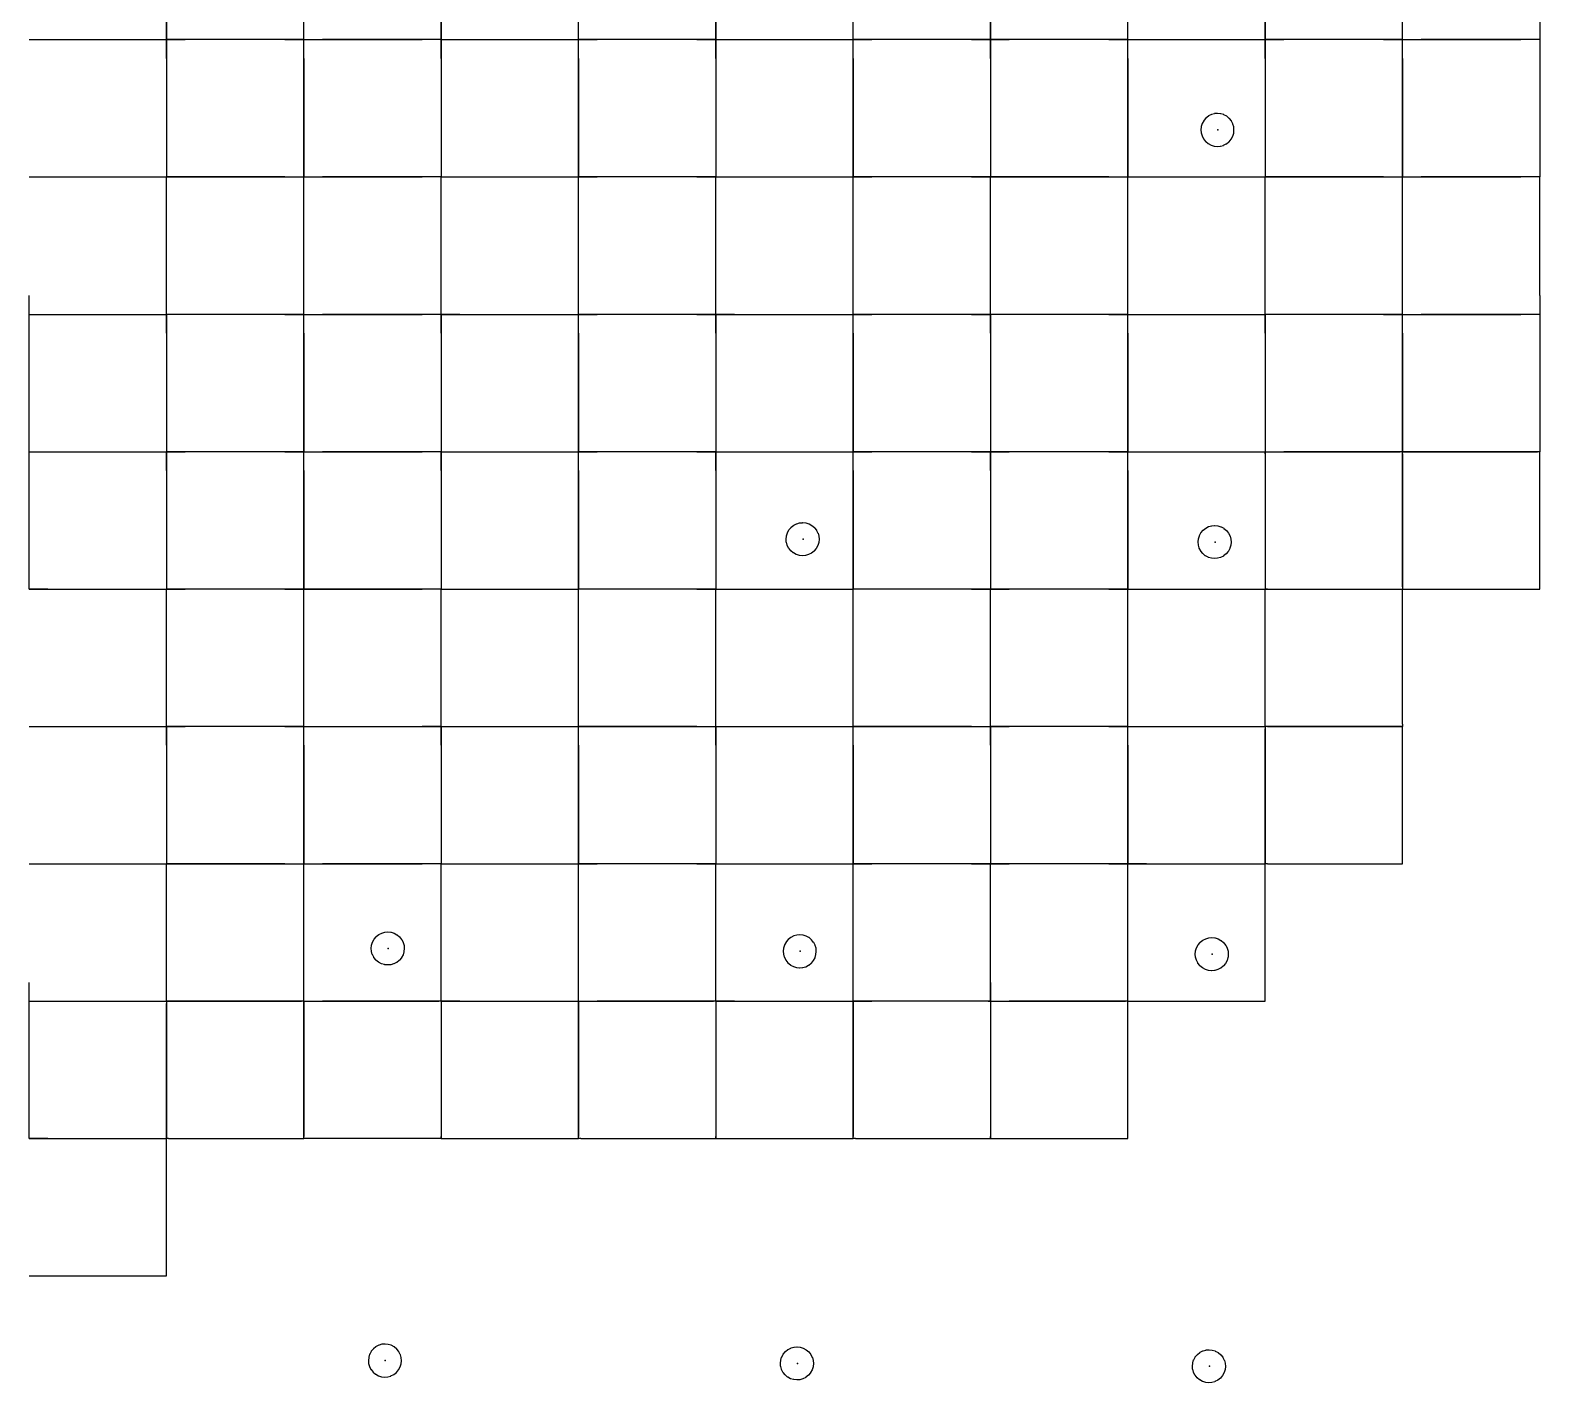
# Model space of a CAD drawing. Header units: metres. Extents: x 0 to 438, y -24 to 612.
# Drawn here: x 261.1 to 360, y 191 to 279.6 of the extents above; entities that cross this region are included whole.
import ezdxf

# ---------------------------------------------------------------- set-up
doc = ezdxf.new("R2010")
doc.units = ezdxf.units.M
doc.layers.add('LAYER_01_CUT', color=7, linetype='Continuous')
doc.layers.add('LAYER_04_GRID', color=7, linetype='Continuous')

msp = doc.modelspace()

# ---------------------------------------------------------------- linework, layer by layer
at = {"layer": 'LAYER_01_CUT'}
for points in [[(270, 280.234), (270, 279), (270, 271.234), (270, 270), (271.234, 270), (279, 270), (279, 271.234), (279, 279), (279, 280.234), (279, 288), (279, 289.234)], [(288, 280.234), (288, 279), (288, 271.234), (288, 270), (289.234, 270), (297, 270), (297, 271.234), (297, 279), (297, 280.234), (297, 288), (297, 289.234)], [(306, 280.234), (306, 279), (306, 271.234), (306, 270), (307.234, 270), (315, 270), (315, 271.234), (315, 279), (315, 280.234), (315, 288), (315, 289.234)], [(324, 280.234), (324, 279), (324, 271.234), (324, 270), (325.234, 270), (333, 270), (333, 271.234), (333, 279), (333, 280.234), (333, 288), (333, 289.234)], [(342, 280.234), (342, 279), (342, 271.234), (342, 270), (343.234, 270), (351, 270), (351, 271.234), (351, 279), (351, 280.234), (351, 288), (351, 289.234)], [(270, 279), (270, 286.766)], [(279, 279), (279, 286.766)], [(288, 279), (288, 286.766)], [(297, 279), (297, 286.766)], [(306, 279), (306, 286.766)], [(315, 279), (315, 286.766)], [(324, 279), (324, 286.766)], [(333, 279), (333, 286.766)], [(342, 279), (342, 286.766)], [(351, 279), (351, 286.766)], [(360, 280.234), (360, 279), (360, 271.234), (360, 270), (352.234, 270)], [(261, 279), (262.234, 279)], [(261, 279), (268.766, 279)], [(262.234, 279), (270, 279)], [(268.766, 279), (270, 279)], [(277.766, 279), (270, 279)], [(270, 277.766), (270, 279)], [(270, 279), (271.234, 279)], [(279, 279), (271.234, 279)], [(277.766, 279), (279, 279)], [(279, 277.766), (279, 279)], [(279, 279), (280.234, 279)], [(279, 279), (286.766, 279)], [(288, 279), (280.234, 279)], [(288, 279), (286.766, 279)], [(288, 277.766), (288, 279)], [(288, 279), (289.234, 279)], [(288, 279), (295.766, 279)], [(289.234, 279), (297, 279)], [(295.766, 279), (297, 279)], [(304.766, 279), (297, 279)], [(297, 277.766), (297, 279)], [(297, 279), (298.234, 279)], [(306, 279), (298.234, 279)], [(304.766, 279), (306, 279)], [(306, 277.766), (306, 279)], [(306, 279), (307.234, 279)], [(306, 279), (313.766, 279)], [(307.234, 279), (315, 279)], [(313.766, 279), (315, 279)], [(322.766, 279), (315, 279)], [(315, 277.766), (315, 279)], [(315, 279), (316.234, 279)], [(324, 279), (316.234, 279)], [(322.766, 279), (324, 279)], [(331.766, 279), (324, 279)], [(324, 277.766), (324, 279)], [(324, 279), (325.234, 279)], [(333, 279), (325.234, 279)], [(331.766, 279), (333, 279)], [(333, 277.766), (333, 279)], [(333, 279), (334.234, 279)], [(333, 279), (340.766, 279)], [(334.234, 279), (342, 279)], [(340.766, 279), (342, 279)], [(349.766, 279), (342, 279)], [(342, 277.766), (342, 279)], [(342, 279), (343.234, 279)], [(351, 279), (343.234, 279)], [(349.766, 279), (351, 279)], [(351, 277.766), (351, 279)], [(351, 279), (352.234, 279)], [(351, 279), (358.766, 279)], [(360, 279), (352.234, 279)], [(360, 279), (358.766, 279)], [(270, 277.766), (270, 270)], [(279, 277.766), (279, 270)], [(288, 277.766), (288, 270)], [(297, 277.766), (297, 270)], [(306, 277.766), (306, 270)], [(315, 277.766), (315, 270)], [(324, 277.766), (324, 270)], [(333, 277.766), (333, 270)], [(342, 277.766), (342, 270)], [(351, 277.766), (351, 270)], [(339.635, 272.311), (339.772, 272.473), (339.776, 272.48), (339.876, 272.665), (339.879, 272.673), (339.939, 272.869), (339.94, 272.877), (339.96, 273.076), (339.959, 273.084), (339.944, 273.27), (339.942, 273.278), (339.889, 273.47), (339.885, 273.478), (339.792, 273.663), (339.787, 273.67), (339.656, 273.836), (339.649, 273.842), (339.487, 273.978), (339.48, 273.982), (339.295, 274.082), (339.287, 274.085), (339.091, 274.145), (339.083, 274.146), (338.884, 274.167), (338.877, 274.166), (338.69, 274.15), (338.682, 274.148), (338.49, 274.095), (338.482, 274.091), (338.297, 273.999), (338.29, 273.993), (338.124, 273.863), (338.118, 273.856), (337.982, 273.694), (337.978, 273.686), (337.878, 273.502), (337.875, 273.494), (337.815, 273.298), (337.814, 273.289), (337.794, 273.091), (337.794, 273.083), (337.81, 272.896), (337.812, 272.888), (337.865, 272.697), (337.869, 272.689), (337.962, 272.504), (337.967, 272.497), (338.098, 272.331), (338.104, 272.325), (338.266, 272.188), (338.274, 272.184), (338.458, 272.084), (338.467, 272.082), (338.662, 272.021), (338.671, 272.02), (338.869, 272), (338.877, 272.001), (339.064, 272.016), (339.072, 272.018), (339.264, 272.071), (339.271, 272.075), (339.456, 272.168), (339.463, 272.173), (339.63, 272.304), (339.635, 272.311)], [(261, 270), (262.234, 270)], [(261, 270), (268.766, 270)], [(262.234, 270), (270, 270)], [(268.766, 270), (270, 270)], [(277.766, 270), (270, 270)], [(270, 262.234), (270, 270)], [(270, 268.766), (270, 270)], [(277.766, 270), (279, 270)], [(279, 262.234), (279, 270)], [(279, 268.766), (279, 270)], [(279, 270), (280.234, 270)], [(279, 270), (286.766, 270)], [(288, 270), (280.234, 270)], [(288, 270), (286.766, 270)], [(288, 262.234), (288, 270)], [(288, 268.766), (288, 270)], [(288, 270), (295.766, 270)], [(295.766, 270), (297, 270)], [(304.766, 270), (297, 270)], [(297, 262.234), (297, 270)], [(297, 268.766), (297, 270)], [(297, 270), (298.234, 270)], [(306, 270), (298.234, 270)], [(304.766, 270), (306, 270)], [(306, 262.234), (306, 270)], [(306, 268.766), (306, 270)], [(306, 270), (313.766, 270)], [(313.766, 270), (315, 270)], [(322.766, 270), (315, 270)], [(315, 262.234), (315, 270)], [(315, 268.766), (315, 270)], [(315, 270), (316.234, 270)], [(324, 270), (316.234, 270)], [(322.766, 270), (324, 270)], [(331.766, 270), (324, 270)], [(324, 262.234), (324, 270)], [(324, 268.766), (324, 270)], [(331.766, 270), (333, 270)], [(333, 262.234), (333, 270)], [(333, 268.766), (333, 270)], [(333, 270), (334.234, 270)], [(333, 270), (340.766, 270)], [(334.234, 270), (342, 270)], [(340.766, 270), (342, 270)], [(349.766, 270), (342, 270)], [(342, 262.234), (342, 270)], [(342, 268.766), (342, 270)], [(349.766, 270), (351, 270)], [(351, 262.234), (351, 270)], [(351, 268.766), (351, 270)], [(351, 270), (352.234, 270)], [(351, 270), (358.766, 270)], [(360, 270), (358.766, 270)], [(360, 262.234), (360, 270)], [(270, 261), (270, 268.766)], [(279, 261), (279, 268.766)], [(288, 261), (288, 268.766)], [(297, 261), (297, 268.766)], [(306, 261), (306, 268.766)], [(315, 261), (315, 268.766)], [(324, 261), (324, 268.766)], [(333, 261), (333, 268.766)], [(342, 261), (342, 268.766)], [(351, 261), (351, 268.766)], [(262.234, 243), (261, 243), (261, 244.234), (261, 252), (261, 253.234), (261, 261), (261, 262.234)], [(271.234, 261), (270, 261), (270, 262.234)], [(280.234, 243), (279, 243), (279, 244.234), (279, 252), (279, 253.234), (279, 261), (279, 262.234)], [(289.234, 261), (288, 261), (288, 262.234)], [(298.234, 243), (297, 243), (297, 244.234), (297, 252), (297, 253.234), (297, 261), (297, 262.234)], [(307.234, 261), (306, 261), (306, 262.234)], [(316.234, 243), (315, 243), (315, 244.234), (315, 252), (315, 253.234), (315, 261), (315, 262.234)], [(325.234, 261), (324, 261), (324, 262.234)], [(334.234, 225), (333, 225), (333, 226.234), (333, 234), (333, 235.234), (333, 243), (333, 244.234), (333, 252), (333, 253.234), (333, 261), (333, 262.234)], [(343.234, 261), (342, 261), (342, 262.234)], [(360, 262.234), (360, 261), (360, 253.234), (360, 252), (352.234, 252), (351, 252), (351, 253.234), (351, 261), (351, 262.234)], [(261, 261), (262.234, 261)], [(261, 261), (268.766, 261)], [(262.234, 261), (270, 261)], [(268.766, 261), (270, 261)], [(277.766, 261), (270, 261)], [(270, 259.766), (270, 261)], [(270, 261), (270, 253.234)], [(279, 261), (271.234, 261)], [(277.766, 261), (279, 261)], [(279, 259.766), (279, 261)], [(279, 261), (280.234, 261)], [(279, 261), (286.766, 261)], [(288, 261), (280.234, 261)], [(288, 261), (286.766, 261)], [(288, 259.766), (288, 261)], [(288, 261), (288, 253.234)], [(288, 261), (295.766, 261)], [(289.234, 261), (297, 261)], [(295.766, 261), (297, 261)], [(304.766, 261), (297, 261)], [(297, 259.766), (297, 261)], [(297, 261), (298.234, 261)], [(306, 261), (298.234, 261)], [(304.766, 261), (306, 261)], [(306, 259.766), (306, 261)], [(306, 261), (306, 253.234)], [(306, 261), (313.766, 261)], [(307.234, 261), (315, 261)], [(313.766, 261), (315, 261)], [(322.766, 261), (315, 261)], [(315, 259.766), (315, 261)], [(315, 261), (316.234, 261)], [(324, 261), (316.234, 261)], [(322.766, 261), (324, 261)], [(331.766, 261), (324, 261)], [(324, 259.766), (324, 261)], [(324, 261), (324, 253.234)], [(333, 261), (325.234, 261)], [(331.766, 261), (333, 261)], [(333, 259.766), (333, 261)], [(333, 261), (334.234, 261)], [(333, 261), (340.766, 261)], [(334.234, 261), (342, 261)], [(340.766, 261), (342, 261)], [(349.766, 261), (342, 261)], [(342, 259.766), (342, 261)], [(342, 261), (342, 253.234)], [(351, 261), (343.234, 261)], [(349.766, 261), (351, 261)], [(351, 259.766), (351, 261)], [(351, 261), (352.234, 261)], [(351, 261), (358.766, 261)], [(360, 261), (352.234, 261)], [(360, 261), (358.766, 261)], [(270, 259.766), (270, 252)], [(279, 259.766), (279, 252)], [(288, 259.766), (288, 252)], [(297, 259.766), (297, 252)], [(306, 259.766), (306, 252)], [(315, 259.766), (315, 252)], [(324, 259.766), (324, 252)], [(333, 259.766), (333, 252)], [(342, 259.766), (342, 252)], [(351, 259.766), (351, 252)], [(270, 253.234), (270, 252), (270, 244.234), (270, 243), (271.234, 243)], [(288, 253.234), (288, 252), (288, 244.234), (288, 243), (289.234, 243)], [(306, 253.234), (306, 252), (306, 244.234), (306, 243), (307.234, 243)], [(324, 253.234), (324, 252), (324, 244.234), (324, 243), (325.234, 243)], [(342, 253.234), (342, 252), (342, 244.234), (342, 243), (350.853, 243), (351, 243), (351.147, 243), (360, 243), (360, 243.147)], [(261, 252), (262.234, 252)], [(261, 252), (268.766, 252)], [(262.234, 252), (270, 252)], [(268.766, 252), (270, 252)], [(277.766, 252), (270, 252)], [(270, 250.766), (270, 252)], [(270, 252), (271.234, 252)], [(279, 252), (271.234, 252)], [(277.766, 252), (279, 252)], [(279, 250.766), (279, 252)], [(279, 252), (280.234, 252)], [(279, 252), (286.766, 252)], [(288, 252), (280.234, 252)], [(288, 252), (286.766, 252)], [(288, 250.766), (288, 252)], [(288, 252), (289.234, 252)], [(288, 252), (295.766, 252)], [(289.234, 252), (297, 252)], [(295.766, 252), (297, 252)], [(304.766, 252), (297, 252)], [(297, 250.766), (297, 252)], [(297, 252), (298.234, 252)], [(306, 252), (298.234, 252)], [(304.766, 252), (306, 252)], [(306, 250.766), (306, 252)], [(306, 252), (307.234, 252)], [(306, 252), (313.766, 252)], [(307.234, 252), (315, 252)], [(313.766, 252), (315, 252)], [(322.766, 252), (315, 252)], [(315, 250.766), (315, 252)], [(315, 252), (316.234, 252)], [(324, 252), (316.234, 252)], [(322.766, 252), (324, 252)], [(331.766, 252), (324, 252)], [(324, 250.766), (324, 252)], [(324, 252), (325.234, 252)], [(333, 252), (325.234, 252)], [(331.766, 252), (333, 252)], [(333, 250.766), (333, 252)], [(333, 252), (334.234, 252)], [(333, 252), (340.766, 252)], [(334.234, 252), (342, 252)], [(340.766, 252), (342, 252)], [(342, 251.853), (342, 252)], [(342, 252), (343.234, 252)], [(342, 252), (350.853, 252)], [(342, 251.853), (342, 243)], [(351, 252), (343.234, 252)], [(351, 252), (350.853, 252)], [(351, 251.853), (351, 252)], [(351, 243.147), (351, 252)], [(351, 252), (359.853, 252)], [(351, 251.853), (351, 243)], [(360, 252), (359.853, 252)], [(360, 243.147), (360, 252)], [(270, 250.766), (270, 243)], [(279, 250.766), (279, 243)], [(288, 250.766), (288, 243)], [(297, 250.766), (297, 243)], [(306, 250.766), (306, 243)], [(315, 250.766), (315, 243)], [(324, 250.766), (324, 243)], [(333, 250.766), (333, 243)], [(310.781, 245.684), (310.776, 245.691), (310.683, 245.876), (310.679, 245.884), (310.626, 246.075), (310.624, 246.083), (310.609, 246.27), (310.608, 246.278), (310.628, 246.476), (310.629, 246.485), (310.69, 246.681), (310.692, 246.689), (310.792, 246.873), (310.797, 246.881), (310.933, 247.043), (310.939, 247.05), (311.105, 247.18), (311.112, 247.186), (311.297, 247.278), (311.305, 247.282), (311.496, 247.335), (311.504, 247.337), (311.691, 247.353), (311.699, 247.354), (311.897, 247.333), (311.906, 247.332), (312.102, 247.272), (312.11, 247.27), (312.294, 247.169), (312.302, 247.165), (312.464, 247.029), (312.471, 247.023), (312.601, 246.857), (312.607, 246.85), (312.699, 246.665), (312.703, 246.657), (312.756, 246.466), (312.758, 246.458), (312.774, 246.271), (312.775, 246.263), (312.754, 246.064), (312.753, 246.056), (312.693, 245.86), (312.691, 245.852), (312.59, 245.667), (312.586, 245.66), (312.45, 245.498), (312.444, 245.491), (312.278, 245.361), (312.271, 245.355), (312.086, 245.262), (312.078, 245.259), (311.887, 245.206), (311.879, 245.203), (311.692, 245.188), (311.684, 245.187), (311.485, 245.208), (311.477, 245.208), (311.281, 245.269), (311.273, 245.271), (311.088, 245.371), (311.081, 245.376), (310.919, 245.512), (310.912, 245.518), (310.781, 245.684)], [(339.773, 246.084), (339.774, 246.076), (339.754, 245.878), (339.753, 245.87), (339.693, 245.674), (339.69, 245.665), (339.59, 245.481), (339.586, 245.473), (339.449, 245.311), (339.444, 245.305), (339.277, 245.174), (339.27, 245.169), (339.085, 245.076), (339.078, 245.072), (338.886, 245.019), (338.878, 245.017), (338.691, 245.001), (338.683, 245.001), (338.485, 245.021), (338.477, 245.022), (338.281, 245.082), (338.272, 245.085), (338.088, 245.185), (338.08, 245.189), (337.918, 245.326), (337.912, 245.331), (337.781, 245.497), (337.776, 245.504), (337.683, 245.689), (337.679, 245.697), (337.626, 245.889), (337.624, 245.897), (337.608, 246.084), (337.608, 246.091), (337.628, 246.29), (337.629, 246.298), (337.689, 246.494), (337.692, 246.502), (337.792, 246.687), (337.796, 246.695), (337.933, 246.856), (337.938, 246.863), (338.104, 246.994), (338.111, 246.999), (338.296, 247.092), (338.304, 247.096), (338.496, 247.149), (338.504, 247.151), (338.691, 247.167), (338.698, 247.167), (338.897, 247.147), (338.905, 247.146), (339.101, 247.086), (339.109, 247.083), (339.294, 246.983), (339.301, 246.979), (339.463, 246.842), (339.47, 246.837), (339.601, 246.67), (339.606, 246.663), (339.699, 246.478), (339.703, 246.471), (339.756, 246.279), (339.758, 246.271), (339.773, 246.084)], [(261, 243), (268.766, 243)], [(262.234, 243), (270, 243)], [(268.766, 243), (270, 243)], [(277.766, 243), (270, 243)], [(270, 235.234), (270, 243)], [(270, 241.766), (270, 243)], [(279, 243), (271.234, 243)], [(277.766, 243), (279, 243)], [(279, 235.234), (279, 243)], [(279, 241.766), (279, 243)], [(279, 243), (286.766, 243)], [(288, 243), (280.234, 243)], [(288, 243), (286.766, 243)], [(288, 235.234), (288, 243)], [(288, 241.766), (288, 243)], [(288, 243), (295.766, 243)], [(289.234, 243), (297, 243)], [(295.766, 243), (297, 243)], [(304.766, 243), (297, 243)], [(297, 235.234), (297, 243)], [(297, 241.766), (297, 243)], [(306, 243), (298.234, 243)], [(304.766, 243), (306, 243)], [(306, 235.234), (306, 243)], [(306, 241.766), (306, 243)], [(306, 243), (313.766, 243)], [(307.234, 243), (315, 243)], [(313.766, 243), (315, 243)], [(322.766, 243), (315, 243)], [(315, 235.234), (315, 243)], [(315, 241.766), (315, 243)], [(324, 243), (316.234, 243)], [(322.766, 243), (324, 243)], [(331.766, 243), (324, 243)], [(324, 235.234), (324, 243)], [(324, 241.766), (324, 243)], [(333, 243), (325.234, 243)], [(331.766, 243), (333, 243)], [(333, 241.766), (333, 243)], [(333, 243), (334.234, 243)], [(333, 243), (340.766, 243)], [(334.234, 243), (342, 243)], [(340.766, 243), (342, 243)], [(342.147, 243), (342, 243)], [(342, 235.234), (342, 243)], [(342, 242.853), (342, 243)], [(342, 234), (342, 242.853)], [(342.147, 243), (351, 243)], [(351, 243.147), (351, 243)], [(351, 234.147), (351, 243)], [(270, 234), (270, 241.766)], [(279, 234), (279, 241.766)], [(288, 234), (288, 241.766)], [(297, 234), (297, 241.766)], [(306, 234), (306, 241.766)], [(315, 234), (315, 241.766)], [(324, 234), (324, 241.766)], [(333, 234), (333, 241.766)], [(262.234, 234), (270, 234), (270, 235.234)], [(270, 226.234), (270, 225), (271.234, 225), (279, 225), (279, 226.234), (279, 234), (279, 235.234)], [(280.234, 234), (288, 234), (288, 235.234)], [(288, 226.234), (288, 225), (289.234, 225), (297, 225), (297, 226.234), (297, 234), (297, 235.234)], [(298.234, 234), (306, 234), (306, 235.234)], [(306, 226.234), (306, 225), (307.234, 225), (315, 225), (315, 226.234), (315, 234), (315, 235.234)], [(316.234, 234), (324, 234), (324, 235.234)], [(351, 234.147), (351, 234), (350.853, 234), (342, 234), (342, 235.234)], [(261, 234), (262.234, 234)], [(261, 234), (268.766, 234)], [(268.766, 234), (270, 234)], [(277.766, 234), (270, 234)], [(270, 232.766), (270, 234)], [(270, 234), (270, 226.234)], [(270, 234), (271.234, 234)], [(279, 234), (271.234, 234)], [(277.766, 234), (279, 234)], [(279, 232.766), (279, 234)], [(279, 234), (280.234, 234)], [(279, 234), (286.766, 234)], [(288, 234), (286.766, 234)], [(288, 232.766), (288, 234)], [(288, 234), (288, 226.234)], [(288, 234), (289.234, 234)], [(288, 234), (295.766, 234)], [(289.234, 234), (297, 234)], [(295.766, 234), (297, 234)], [(304.766, 234), (297, 234)], [(297, 232.766), (297, 234)], [(297, 234), (298.234, 234)], [(304.766, 234), (306, 234)], [(306, 232.766), (306, 234)], [(306, 234), (306, 226.234)], [(306, 234), (307.234, 234)], [(306, 234), (313.766, 234)], [(307.234, 234), (315, 234)], [(313.766, 234), (315, 234)], [(322.766, 234), (315, 234)], [(315, 232.766), (315, 234)], [(315, 234), (316.234, 234)], [(322.766, 234), (324, 234)], [(331.766, 234), (324, 234)], [(324, 232.766), (324, 234)], [(324, 234), (324, 226.234)], [(324, 234), (325.234, 234)], [(333, 234), (325.234, 234)], [(331.766, 234), (333, 234)], [(333, 232.766), (333, 234)], [(333, 234), (334.234, 234)], [(333, 234), (340.766, 234)], [(334.234, 234), (342, 234)], [(340.766, 234), (342, 234)], [(342.147, 234), (342, 234)], [(342, 234), (342, 226.234)], [(342, 234), (342, 233.853)], [(342, 226.234), (342, 225), (342, 233.853)], [(342.147, 234), (351, 234)], [(351, 225.147), (351, 234)], [(270, 232.766), (270, 225)], [(279, 232.766), (279, 225)], [(288, 232.766), (288, 225)], [(297, 232.766), (297, 225)], [(306, 232.766), (306, 225)], [(315, 232.766), (315, 225)], [(324, 232.766), (324, 225)], [(333, 232.766), (333, 225)], [(324, 226.234), (324, 225), (325.234, 225)], [(261, 225), (262.234, 225)], [(261, 225), (268.766, 225)], [(262.234, 225), (270, 225)], [(268.766, 225), (270, 225)], [(277.766, 225), (270, 225)], [(270, 217.234), (270, 225)], [(270, 223.766), (270, 225)], [(277.766, 225), (279, 225)], [(279, 217.234), (279, 225)], [(279, 223.766), (279, 225)], [(279, 225), (280.234, 225)], [(279, 225), (286.766, 225)], [(288, 225), (280.234, 225)], [(288, 225), (286.766, 225)], [(288, 217.234), (288, 225)], [(288, 223.766), (288, 225)], [(288, 225), (295.766, 225)], [(295.766, 225), (297, 225)], [(304.766, 225), (297, 225)], [(297, 217.234), (297, 225)], [(297, 223.766), (297, 225)], [(297, 225), (298.234, 225)], [(306, 225), (298.234, 225)], [(304.766, 225), (306, 225)], [(306, 217.234), (306, 225)], [(306, 223.766), (306, 225)], [(306, 225), (313.766, 225)], [(313.766, 225), (315, 225)], [(322.766, 225), (315, 225)], [(315, 217.234), (315, 225)], [(315, 223.766), (315, 225)], [(315, 225), (316.234, 225)], [(324, 225), (316.234, 225)], [(322.766, 225), (324, 225)], [(331.766, 225), (324, 225)], [(324, 217.234), (324, 225)], [(324, 223.766), (324, 225)], [(333, 225), (325.234, 225)], [(331.766, 225), (333, 225)], [(333, 217.234), (333, 225)], [(333, 224.853), (333, 225)], [(333, 225), (341.853, 225)], [(333, 216), (333, 224.853)], [(334.234, 225), (342, 225)], [(341.853, 225), (342, 225)], [(342.147, 225), (342, 225)], [(342, 216.147), (342, 225)], [(342.147, 225), (351, 225), (351, 225.147)], [(270, 216), (270, 223.766)], [(279, 216), (279, 223.766)], [(288, 216), (288, 223.766)], [(297, 216), (297, 223.766)], [(306, 216), (306, 223.766)], [(315, 216), (315, 223.766)], [(324, 217.234), (324, 216), (324, 223.766)], [(284.513, 220.541), (284.712, 220.52), (284.72, 220.519), (284.916, 220.459), (284.924, 220.457), (285.109, 220.357), (285.116, 220.352), (285.278, 220.216), (285.285, 220.21), (285.416, 220.044), (285.421, 220.037), (285.514, 219.852), (285.518, 219.844), (285.571, 219.653), (285.573, 219.645), (285.588, 219.458), (285.589, 219.45), (285.569, 219.251), (285.568, 219.243), (285.507, 219.047), (285.505, 219.039), (285.405, 218.855), (285.4, 218.847), (285.264, 218.685), (285.258, 218.678), (285.092, 218.548), (285.085, 218.542), (284.9, 218.449), (284.892, 218.446), (284.701, 218.393), (284.693, 218.39), (284.506, 218.375), (284.498, 218.374), (284.3, 218.395), (284.291, 218.396), (284.095, 218.456), (284.087, 218.458), (283.903, 218.558), (283.895, 218.563), (283.733, 218.699), (283.726, 218.705), (283.596, 218.871), (283.59, 218.878), (283.498, 219.063), (283.494, 219.071), (283.441, 219.262), (283.439, 219.27), (283.423, 219.457), (283.422, 219.465), (283.443, 219.664), (283.444, 219.672), (283.504, 219.868), (283.506, 219.876), (283.607, 220.06), (283.611, 220.068), (283.747, 220.23), (283.753, 220.237), (283.919, 220.367), (283.926, 220.373), (284.111, 220.466), (284.119, 220.469), (284.31, 220.522), (284.318, 220.525), (284.505, 220.54), (284.513, 220.541)], [(312.399, 218.66), (312.404, 218.668), (312.504, 218.853), (312.506, 218.861), (312.567, 219.057), (312.567, 219.065), (312.588, 219.264), (312.587, 219.271), (312.572, 219.458), (312.57, 219.466), (312.517, 219.658), (312.513, 219.666), (312.42, 219.851), (312.414, 219.857), (312.284, 220.024), (312.277, 220.029), (312.115, 220.166), (312.108, 220.17), (311.923, 220.27), (311.915, 220.273), (311.719, 220.333), (311.711, 220.334), (311.512, 220.354), (311.504, 220.354), (311.317, 220.338), (311.309, 220.336), (311.118, 220.283), (311.11, 220.279), (310.925, 220.186), (310.918, 220.181), (310.752, 220.05), (310.746, 220.044), (310.61, 219.882), (310.606, 219.874), (310.505, 219.69), (310.503, 219.681), (310.443, 219.485), (310.442, 219.477), (310.421, 219.279), (310.422, 219.271), (310.437, 219.084), (310.44, 219.076), (310.493, 218.884), (310.497, 218.877), (310.589, 218.692), (310.595, 218.685), (310.725, 218.518), (310.732, 218.513), (310.894, 218.376), (310.902, 218.372), (311.086, 218.272), (311.094, 218.269), (311.29, 218.209), (311.299, 218.208), (311.497, 218.188), (311.505, 218.188), (311.692, 218.204), (311.7, 218.206), (311.891, 218.259), (311.899, 218.263), (312.084, 218.356), (312.091, 218.361), (312.257, 218.492), (312.263, 218.499), (312.399, 218.66)], [(338.504, 220.167), (338.512, 220.168), (338.71, 220.147), (338.718, 220.147), (338.914, 220.086), (338.922, 220.084), (339.107, 219.984), (339.115, 219.979), (339.276, 219.843), (339.283, 219.837), (339.414, 219.671), (339.419, 219.664), (339.512, 219.479), (339.516, 219.471), (339.569, 219.28), (339.571, 219.272), (339.587, 219.085), (339.587, 219.077), (339.567, 218.879), (339.566, 218.87), (339.506, 218.674), (339.503, 218.666), (339.403, 218.482), (339.399, 218.474), (339.262, 218.312), (339.257, 218.305), (339.09, 218.175), (339.084, 218.169), (338.898, 218.077), (338.891, 218.073), (338.699, 218.02), (338.691, 218.018), (338.504, 218.002), (338.496, 218.001), (338.298, 218.022), (338.29, 218.023), (338.094, 218.083), (338.085, 218.085), (337.901, 218.186), (337.893, 218.19), (337.731, 218.326), (337.725, 218.332), (337.594, 218.498), (337.589, 218.505), (337.496, 218.69), (337.492, 218.698), (337.439, 218.889), (337.437, 218.897), (337.421, 219.084), (337.421, 219.092), (337.441, 219.291), (337.442, 219.299), (337.502, 219.495), (337.505, 219.503), (337.605, 219.688), (337.609, 219.695), (337.746, 219.857), (337.751, 219.864), (337.917, 219.994), (337.924, 220), (338.109, 220.093), (338.117, 220.096), (338.309, 220.149), (338.317, 220.152), (338.504, 220.167)], [(262.234, 207), (261, 207), (261, 208.234), (261, 216), (261, 217.234)], [(271.234, 216), (270, 216), (270, 217.234)], [(279.147, 207), (279, 207), (279, 215.853), (279, 216), (279, 217.234)], [(289.234, 216), (288, 216), (288, 217.234)], [(297.147, 207), (297, 207), (297, 215.853), (297, 216), (297, 217.234)], [(307.234, 216), (306, 216), (306, 217.234)], [(315.147, 207), (315, 207), (315, 215.853), (315, 216), (315, 217.234)], [(324.147, 207), (333, 207), (333, 207.147), (333, 216), (333, 217.234)], [(261, 216), (262.234, 216)], [(261, 216), (268.766, 216)], [(262.234, 216), (270, 216)], [(268.766, 216), (270, 216)], [(270, 216), (270, 208.234)], [(270, 216), (270, 215.853)], [(270, 216), (278.853, 216)], [(270, 208.234), (270, 207), (270, 215.853)], [(279, 216), (271.234, 216)], [(279, 216), (278.853, 216)], [(279, 216), (279, 207.147)], [(279, 216), (280.234, 216)], [(279, 216), (287.853, 216)], [(288, 216), (280.234, 216)], [(288, 216), (287.853, 216)], [(288, 216), (288, 215.853)], [(288, 216), (288, 207.147)], [(288, 216), (296.853, 216)], [(288, 215.853), (288, 207), (288, 207.147)], [(289.234, 216), (297, 216)], [(296.853, 216), (297, 216)], [(297, 216), (297, 207.147)], [(297, 216), (298.234, 216)], [(297, 216), (305.853, 216)], [(306, 216), (298.234, 216)], [(306, 216), (305.853, 216)], [(306, 216), (306, 215.853)], [(306, 216), (306, 207.147)], [(306, 216), (314.853, 216)], [(306, 215.853), (306, 207), (306, 207.147)], [(307.234, 216), (315, 216)], [(314.853, 216), (315, 216)], [(323.853, 216), (315, 216)], [(315, 216), (315, 207.147)], [(315, 216), (316.234, 216)], [(324, 216), (316.234, 216)], [(323.853, 216), (324, 216)], [(324, 216), (324, 215.853)], [(324, 216), (324, 207.147)], [(324, 216), (325.234, 216)], [(324, 216), (332.853, 216)], [(324, 215.853), (324, 207), (324, 207.147)], [(333, 216), (325.234, 216)], [(333, 216), (332.853, 216)], [(333, 216), (333.147, 216)], [(333.147, 216), (342, 216), (342, 216.147)], [(261, 207), (269.853, 207)], [(262.234, 207), (270, 207)], [(269.853, 207), (270, 207)], [(270.147, 207), (270, 207)], [(270, 198.147), (270, 207)], [(270.147, 207), (279, 207)], [(279, 207), (279, 207.147)], [(288, 207), (279.147, 207)], [(288, 207), (288.147, 207)], [(288.147, 207), (297, 207)], [(297, 207), (297, 207.147)], [(297.147, 207), (306, 207)], [(306, 207), (306.147, 207)], [(306.147, 207), (315, 207)], [(315, 207), (315, 207.147)], [(315.147, 207), (324, 207)], [(324, 207), (324.147, 207)], [(261, 198), (261.147, 198)], [(261.147, 198), (270, 198), (270, 198.147)], [(283.256, 192.664), (283.236, 192.466), (283.237, 192.458), (283.252, 192.271), (283.254, 192.263), (283.307, 192.071), (283.311, 192.064), (283.404, 191.879), (283.409, 191.872), (283.54, 191.706), (283.547, 191.7), (283.709, 191.563), (283.716, 191.559), (283.901, 191.459), (283.909, 191.456), (284.105, 191.396), (284.113, 191.395), (284.312, 191.375), (284.319, 191.375), (284.507, 191.391), (284.514, 191.393), (284.706, 191.446), (284.714, 191.45), (284.899, 191.543), (284.906, 191.548), (285.072, 191.679), (285.078, 191.686), (285.214, 191.847), (285.218, 191.855), (285.319, 192.04), (285.321, 192.048), (285.381, 192.244), (285.382, 192.252), (285.403, 192.451), (285.402, 192.458), (285.386, 192.645), (285.384, 192.653), (285.331, 192.845), (285.327, 192.853), (285.235, 193.038), (285.229, 193.045), (285.099, 193.211), (285.092, 193.216), (284.93, 193.353), (284.922, 193.357), (284.738, 193.457), (284.73, 193.46), (284.534, 193.52), (284.525, 193.521), (284.327, 193.541), (284.319, 193.541), (284.132, 193.525), (284.124, 193.523), (283.933, 193.47), (283.925, 193.466), (283.74, 193.374), (283.733, 193.368), (283.567, 193.237), (283.561, 193.231), (283.424, 193.069), (283.42, 193.061), (283.32, 192.877), (283.317, 192.869), (283.257, 192.672), (283.256, 192.664)], [(312.381, 192.066), (312.381, 192.057), (312.32, 191.861), (312.318, 191.853), (312.218, 191.669), (312.213, 191.661), (312.077, 191.499), (312.071, 191.492), (311.905, 191.362), (311.898, 191.356), (311.713, 191.264), (311.705, 191.26), (311.514, 191.207), (311.506, 191.205), (311.319, 191.189), (311.311, 191.188), (311.113, 191.209), (311.104, 191.21), (310.908, 191.27), (310.9, 191.272), (310.716, 191.373), (310.708, 191.377), (310.546, 191.513), (310.539, 191.519), (310.409, 191.685), (310.403, 191.692), (310.311, 191.877), (310.307, 191.885), (310.254, 192.077), (310.251, 192.084), (310.236, 192.271), (310.235, 192.279), (310.256, 192.478), (310.257, 192.486), (310.317, 192.682), (310.319, 192.69), (310.42, 192.875), (310.424, 192.882), (310.56, 193.044), (310.566, 193.051), (310.732, 193.182), (310.739, 193.187), (310.924, 193.28), (310.932, 193.284), (311.123, 193.337), (311.131, 193.339), (311.318, 193.354), (311.326, 193.355), (311.525, 193.334), (311.533, 193.334), (311.729, 193.273), (311.737, 193.271), (311.922, 193.171), (311.929, 193.167), (312.091, 193.03), (312.098, 193.024), (312.228, 192.858), (312.234, 192.851), (312.327, 192.666), (312.331, 192.658), (312.384, 192.467), (312.386, 192.459), (312.401, 192.272), (312.402, 192.264), (312.381, 192.066)], [(337.539, 191.333), (337.408, 191.499), (337.403, 191.506), (337.31, 191.691), (337.306, 191.698), (337.253, 191.89), (337.251, 191.898), (337.235, 192.085), (337.235, 192.093), (337.255, 192.291), (337.256, 192.3), (337.316, 192.496), (337.319, 192.504), (337.419, 192.688), (337.423, 192.696), (337.56, 192.858), (337.565, 192.864), (337.731, 192.995), (337.738, 193.001), (337.924, 193.093), (337.931, 193.097), (338.123, 193.15), (338.131, 193.152), (338.318, 193.168), (338.326, 193.169), (338.524, 193.148), (338.532, 193.147), (338.728, 193.087), (338.736, 193.084), (338.921, 192.984), (338.929, 192.98), (339.091, 192.844), (339.097, 192.838), (339.228, 192.672), (339.233, 192.665), (339.326, 192.48), (339.33, 192.472), (339.383, 192.28), (339.385, 192.272), (339.401, 192.086), (339.401, 192.078), (339.381, 191.879), (339.38, 191.871), (339.32, 191.675), (339.317, 191.667), (339.217, 191.482), (339.213, 191.475), (339.076, 191.313), (339.071, 191.306), (338.904, 191.175), (338.898, 191.17), (338.712, 191.077), (338.705, 191.073), (338.513, 191.02), (338.505, 191.018), (338.318, 191.003), (338.31, 191.002), (338.112, 191.022), (338.104, 191.023), (337.908, 191.084), (337.9, 191.086), (337.715, 191.186), (337.707, 191.19), (337.545, 191.327), (337.539, 191.333)]]:
    msp.add_lwpolyline(points, dxfattribs=at)
at = {"layer": 'LAYER_04_GRID'}
for p in [(338.904, 273.083), (311.718, 246.27), (338.718, 246.084), (284.533, 219.457), (311.532, 219.271), (338.531, 219.084), (284.346, 192.458), (311.346, 192.272), (338.345, 192.085)]:
    msp.add_point(p, dxfattribs=at)

doc.saveas('drawing.dxf')
